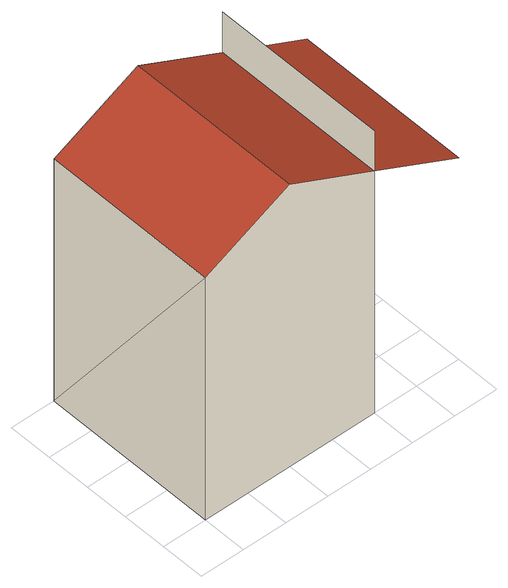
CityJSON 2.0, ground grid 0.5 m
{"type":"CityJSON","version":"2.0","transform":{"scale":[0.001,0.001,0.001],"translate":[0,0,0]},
"CityObjects":{
"building1":{"type":"Building","geometry":[{"type":"MultiSurface","lod":"2","boundaries":[[[0,1,2,3]],[[4,5,1,0,6,7]],[[8,6,0,3,9]],[[10,11,12,8]],[[13,2,1,5,10]],[[9,3,13]],[[3,2,13]],[[13,10,8,9]]],"semantics":{"surfaces":[{"type":"RoofSurface"},{"type":"WallSurface"},{"type":"GroundSurface"}],"values":[0,0,1,1,1,1,1,2]}}]}
},
"vertices":[
[1000,0,3500],[1000,2000,3500],[0,2000,3000],[0,0,3000],[3000,2000,2500],[2000,2000,3000],[2000,0,3000],[3000,0,2500],[2000,0,0],[0,0,0],[2000,2000,0],[2000,2000,3500],[2000,0,3500],[0,2000,0]
]}
